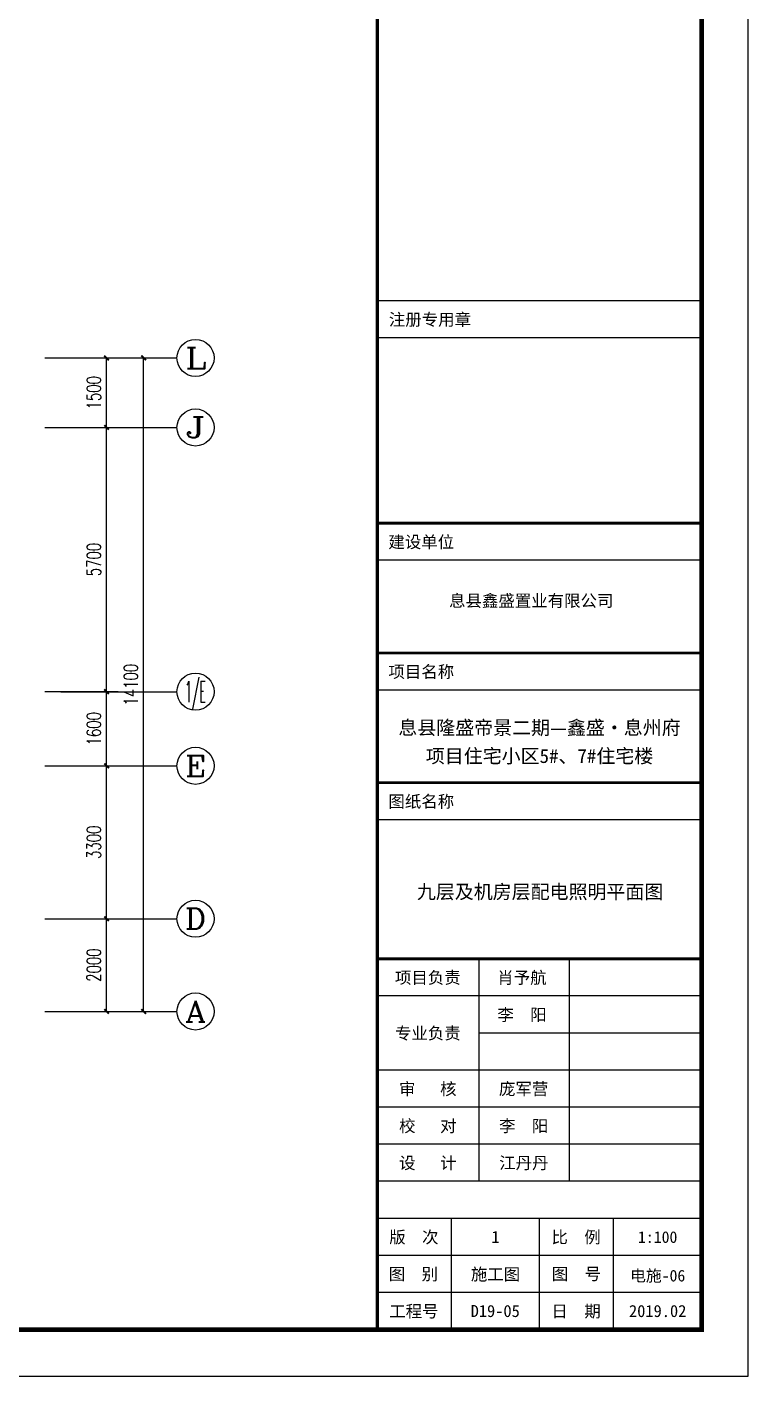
# Model space of a CAD drawing. Extents: x -993182 to -819982, y 169304 to 600104.
# Drawn here: x -924644 to -909082, y 233704 to 262810 of the extents above; entities that cross this region are included whole.
import ezdxf
from ezdxf.enums import TextEntityAlignment as Align

# ---------------------------------------------------------------- set-up
doc = ezdxf.new("R2010")
doc.units = 0
doc.header["$LTSCALE"] = 1000
doc.header["$MEASUREMENT"] = 0
for name, color, linetype in [('AXIS', 3, 'Continuous'), ('AXIS_TEXT', 7, 'Continuous'), ('PUB_TITLE', 146, 'Continuous'), ('TK', 9, 'Continuous'), ('面层', 215, 'Continuous')]:
    doc.layers.add(name, color=color, linetype=linetype)
doc.styles.add('_TCH_AXIS', font='COMPLEX', dxfattribs={"bigfont": 'GBCBIG'})
doc.styles.add('_TCH_DIM_T3', font='SIMPLEX', dxfattribs={"width": 0.705882, "bigfont": 'GBCBIG'})
doc.styles.add('COMPLEX', font='COMPLEX')
doc.styles.add('H1', font='')
doc.styles.add('THT', font='simhei.ttf')
doc.styles.get('H1').set_extended_font_data('SimSun')
doc.dimstyles.new('_TCH_ARCH&&100', dxfattribs={"dimtxt": 297.5, "dimasz": 100, "dimexe": 250, "dimexo": 300, "dimgap": 126.25, "dimtad": 1, "dimdec": 0, "dimzin": 0, "dimdsep": 46, "dimtxsty": '_TCH_DIM_T3', "dimblk": 'ARCHTICK', "dimcen": 0.09, "dimclrt": 7, "dimazin": 2, "dimtfac": 1, "dimtdec": 0, "dimtix": 1, "dimtmove": 2, "dimatfit": 3, "dimfxl": 0, "dimtolj": 1, "dimtzin": 0, "dimarcsym": 0})

# ---------------------------------------------------------------- blocks, each defined once
blk = doc.blocks.new('_AXISO')
blk.add_circle((0, 0), 0.5)
at = {"layer": 'AXIS_TEXT', "style": 'COMPLEX', "width": 1.041667}
blk.add_attdef('A', text='', height=0.56, dxfattribs=at).set_placement((-0.25, -0.28), (0.25, -0.28), align=Align.FIT)
blk = doc.blocks.new('_ArchTick')
at = {"color": 0, "linetype": 'ByBlock', "const_width": 0.4}
blk.add_lwpolyline([(-0.5, -0.5), (0.5, 0.5)], dxfattribs=at)
blk = doc.blocks.new('*D976')
at = {"layer": 'AXIS', "color": 0, "lineweight": -2}
for p, q in [((-285419, -488650), (-283036, -488650)), ((-283286, -502750), (-283286, -488650)), ((-285419, -502750), (-283036, -502750))]:
    blk.add_line(p, q, dxfattribs=at)
at = {"layer": 'Defpoints', "color": 0}
for p in [(-285719, -488650), (-283286, -488650), (-285719, -502750)]:
    blk.add_point(p, dxfattribs=at)
at = {"layer": 'AXIS', "color": 0, "lineweight": -2, "xscale": 100, "yscale": 100, "zscale": 100}
for p, rotation in [((-283286, -488650), 90), ((-283286, -502750), 270)]:
    blk.add_blockref('_ArchTick', p, dxfattribs=dict(at, rotation=rotation))
at = {"layer": 'AXIS', "color": 7, "insert": (-283561, -495700), "char_height": 297.5, "attachment_point": 5, "rotation": 90, "style": '_TCH_DIM_T3'}
blk.add_mtext('\\A1;14100', dxfattribs=at)
blk = doc.blocks.new('*D977')
at = {"layer": 'AXIS', "color": 0, "lineweight": -2}
for p, q in [((-285419, -500750), (-283836, -500750)), ((-284086, -502750), (-284086, -500750)), ((-285419, -502750), (-283836, -502750))]:
    blk.add_line(p, q, dxfattribs=at)
at = {"layer": 'Defpoints', "color": 0}
for p in [(-285719, -500750), (-284086, -500750), (-285719, -502750)]:
    blk.add_point(p, dxfattribs=at)
at = {"layer": 'AXIS', "color": 0, "lineweight": -2, "xscale": 100, "yscale": 100, "zscale": 100}
for p, rotation in [((-284086, -500750), 90), ((-284086, -502750), 270)]:
    blk.add_blockref('_ArchTick', p, dxfattribs=dict(at, rotation=rotation))
at = {"layer": 'AXIS', "color": 7, "insert": (-284361, -501750), "char_height": 297.5, "attachment_point": 5, "rotation": 90, "style": '_TCH_DIM_T3'}
blk.add_mtext('\\A1;2000', dxfattribs=at)
blk = doc.blocks.new('*D978')
at = {"layer": 'AXIS', "color": 0, "lineweight": -2}
for p, q in [((-285419, -497450), (-283836, -497450)), ((-284086, -500750), (-284086, -497450)), ((-285419, -500750), (-283836, -500750))]:
    blk.add_line(p, q, dxfattribs=at)
at = {"layer": 'Defpoints', "color": 0}
for p in [(-285719, -497450), (-284086, -497450), (-285719, -500750)]:
    blk.add_point(p, dxfattribs=at)
at = {"layer": 'AXIS', "color": 0, "lineweight": -2, "xscale": 100, "yscale": 100, "zscale": 100}
for p, rotation in [((-284086, -497450), 90), ((-284086, -500750), 270)]:
    blk.add_blockref('_ArchTick', p, dxfattribs=dict(at, rotation=rotation))
at = {"layer": 'AXIS', "color": 7, "insert": (-284361, -499100), "char_height": 297.5, "attachment_point": 5, "rotation": 90, "style": '_TCH_DIM_T3'}
blk.add_mtext('\\A1;3300', dxfattribs=at)
blk = doc.blocks.new('*D979')
at = {"layer": 'AXIS', "color": 0, "lineweight": -2}
for p, q in [((-285419, -495850), (-283836, -495850)), ((-284086, -497450), (-284086, -495850)), ((-285419, -497450), (-283836, -497450))]:
    blk.add_line(p, q, dxfattribs=at)
at = {"layer": 'Defpoints', "color": 0}
for p in [(-285719, -495850), (-284086, -495850), (-285719, -497450)]:
    blk.add_point(p, dxfattribs=at)
at = {"layer": 'AXIS', "color": 0, "lineweight": -2, "xscale": 100, "yscale": 100, "zscale": 100}
for p, rotation in [((-284086, -495850), 90), ((-284086, -497450), 270)]:
    blk.add_blockref('_ArchTick', p, dxfattribs=dict(at, rotation=rotation))
at = {"layer": 'AXIS', "color": 7, "insert": (-284361, -496650), "char_height": 297.5, "attachment_point": 5, "rotation": 90, "style": '_TCH_DIM_T3'}
blk.add_mtext('\\A1;1600', dxfattribs=at)
blk = doc.blocks.new('*D980')
at = {"layer": 'AXIS', "color": 0, "lineweight": -2}
for p, q in [((-285419, -490150), (-283836, -490150)), ((-284086, -495850), (-284086, -490150)), ((-285419, -495850), (-283836, -495850))]:
    blk.add_line(p, q, dxfattribs=at)
at = {"layer": 'Defpoints', "color": 0}
for p in [(-285719, -490150), (-284086, -490150), (-285719, -495850)]:
    blk.add_point(p, dxfattribs=at)
at = {"layer": 'AXIS', "color": 0, "lineweight": -2, "xscale": 100, "yscale": 100, "zscale": 100}
for p, rotation in [((-284086, -490150), 90), ((-284086, -495850), 270)]:
    blk.add_blockref('_ArchTick', p, dxfattribs=dict(at, rotation=rotation))
at = {"layer": 'AXIS', "color": 7, "insert": (-284361, -493000), "char_height": 297.5, "attachment_point": 5, "rotation": 90, "style": '_TCH_DIM_T3'}
blk.add_mtext('\\A1;5700', dxfattribs=at)
blk = doc.blocks.new('*D981')
at = {"layer": 'AXIS', "color": 0, "lineweight": -2}
for p, q in [((-285419, -488650), (-283836, -488650)), ((-284086, -490150), (-284086, -488650)), ((-285419, -490150), (-283836, -490150))]:
    blk.add_line(p, q, dxfattribs=at)
at = {"layer": 'Defpoints', "color": 0}
for p in [(-285719, -488650), (-284086, -488650), (-285719, -490150)]:
    blk.add_point(p, dxfattribs=at)
at = {"layer": 'AXIS', "color": 0, "lineweight": -2, "xscale": 100, "yscale": 100, "zscale": 100}
for p, rotation in [((-284086, -488650), 90), ((-284086, -490150), 270)]:
    blk.add_blockref('_ArchTick', p, dxfattribs=dict(at, rotation=rotation))
at = {"layer": 'AXIS', "color": 7, "insert": (-284361, -489400), "char_height": 297.5, "attachment_point": 5, "rotation": 90, "style": '_TCH_DIM_T3'}
blk.add_mtext('\\A1;1500', dxfattribs=at)
blk = doc.blocks.new('A$C61A6557E')
at = {"layer": 'PUB_TITLE'}
for p, q in [((7025, 22200), (14, 22200)), ((7025, 21400), (14, 21400)), ((7025, 17400), (14, 17400)), ((7025, 17400), (14, 17400)), ((7025, 17400), (14, 17400)), ((7025, 16600), (14, 16600)), ((7025, 16600), (14, 16600)), ((7025, 14600), (14, 14600)), ((7025, 13800), (14, 13800)), ((7025, 11800), (14, 11800)), ((7025, 11800), (14, 11800)), ((7025, 11000), (14, 11000)), ((7025, 8000), (14, 8000)), ((7025, 8000), (14, 8000)), ((7025, 8000), (14, 8000)), ((7025, 8000), (14, 8000)), ((7025, 8000), (14, 8000)), ((7025, 8000), (14, 8000)), ((7025, 8000), (14, 8000)), ((2214, 8000), (2214, 3200)), ((4164, 8000), (4164, 3200)), ((7025, 7200), (14, 7200)), ((7025, 7200), (14, 7200)), ((7025, 7200), (14, 7200)), ((7025, 6400), (2214, 6400)), ((7025, 6400), (2214, 6400)), ((7025, 6400), (2214, 6400)), ((7025, 5600), (14, 5600)), ((7025, 5600), (14, 5600)), ((7025, 5600), (14, 5600)), ((7025, 4800), (14, 4800)), ((7025, 4800), (14, 4800)), ((7025, 4800), (14, 4800)), ((7025, 4000), (14, 4000)), ((7025, 4000), (14, 4000)), ((7025, 4000), (14, 4000)), ((7025, 3200), (14, 3200)), ((7025, 3200), (14, 3200)), ((7025, 3200), (14, 3200)), ((7025, 3200), (14, 3200)), ((7025, 3200), (14, 3200)), ((7025, 3200), (14, 3200)), ((7025, 2400), (14, 2400)), ((1625, 0), (1625, 2400)), ((3525, 0), (3525, 2400)), ((5125, 0), (5125, 2400)), ((7025, 1600), (14, 1600)), ((7025, 800), (14, 800))]:
    blk.add_line(p, q, dxfattribs=at)
at = {"layer": 'PUB_TITLE', "const_width": 75}
blk.add_lwpolyline([(25, 0), (7025, 0), (7025, 57400), (25, 57400)], close=True, dxfattribs=at)
at = {"layer": 'PUB_TITLE'}
for points, const_width in [([(25, 0), (25, 57400)], 75), ([(25, 0), (25, 57400)], 40), ([(25, 50733), (25, 0)], 60), ([(7025, 17400), (14, 17400)], 60), ([(7025, 17400), (14, 17400)], 40), ([(7025, 14600), (14, 14600)], 60), ([(7025, 11800), (14, 11800)], 60), ([(7025, 8000), (14, 8000)], 60), ([(7025, 8000), (14, 8000)], 40), ([(7025, 0), (14, 0)], 40)]:
    blk.add_lwpolyline(points, dxfattribs=dict(at, const_width=const_width))
at = {"layer": 'PUB_TITLE', "style": 'THT'}
for s, p in [('注册专用章', (1160, 21800)), ('建设单位', (973, 17000)), ('项目名称', (973, 14200)), ('图纸名称', (973, 11400)), ('项目负责', (1114, 7600)), ('肖予航', (3146, 7600)), ('李  阳', (3146, 6800)), ('专业负责', (1114, 6400)), ('审   核', (1114, 5200)), ('庞军营', (3182, 5200)), ('校   对', (1114, 4400)), ('李  阳', (3182, 4400)), ('设   计', (1114, 3600)), ('江丹丹 ', (3275, 3600)), ('版  次', (814, 2000)), ('1', (2575, 2000)), ('比  例', (4314, 2000)), ('图  别', (803, 1200)), ('施工图', (2575, 1200)), ('图  号', (4321, 1200)), ('工程号', (814, 400)), ('D19-05', (2569, 400)), ('日  期', (4314, 400)), ('2019.02', (6075, 400))]:
    blk.add_text(s, height=260, dxfattribs=at).set_placement(p, align=Align.MIDDLE)
at = {"layer": 'PUB_TITLE', "color": 173, "style": 'H1'}
blk.add_text('1:100', height=250, dxfattribs=at).set_placement((6075, 1997), align=Align.MIDDLE_CENTER)
at = {"layer": 'TK', "color": 63, "style": 'THT'}
blk.add_text('息县鑫盛置业有限公司', height=260, dxfattribs=at).set_placement((1573, 15597))
at = {"layer": 'TK', "style": 'H1'}
for s, p in [('息县隆盛帝景二期—鑫盛•息州府', (3525, 12988)), ('项目住宅小区5#、7#住宅楼', (3525, 12376))]:
    blk.add_text(s, height=300, dxfattribs=at).set_placement(p, align=Align.MIDDLE_CENTER)
blk = doc.blocks.new('5#、7#楼参照')
at = {"layer": 'AXIS'}
for p, q in [((-285071.7, -488650.4), (-282566.1, -488650.4)), ((-285071.7, -490150.4), (-282566.1, -490150.4)), ((-285071.7, -495850.4), (-282566.1, -495850.4)), ((-285071.7, -497450.4), (-282566.1, -497450.4)), ((-285071.7, -500750.4), (-282566.1, -500750.4)), ((-285071.7, -502750.4), (-282566.1, -502750.4))]:
    blk.add_line(p, q, dxfattribs=at)
for centre in [(-282166.1, -488650.4), (-282166.1, -490150.4), (-282166.1, -497450.4), (-282166.1, -500750.4), (-282166.1, -502750.4)]:
    blk.add_circle(centre, 400, dxfattribs=at)
at = {"layer": 'PUB_TITLE'}
blk.add_lwpolyline([(-354342.7, -510615.5), (-270242.7, -510615.5), (-270242.7, -451215.5), (-354342.7, -451215.5)], close=True, dxfattribs=at)
at = {"layer": 'PUB_TITLE', "const_width": 100}
blk.add_lwpolyline([(-351842.7, -509615.5), (-271242.7, -509615.5), (-271242.7, -452215.5), (-351842.7, -452215.5)], close=True, dxfattribs=at)
at = {"layer": 'AXIS'}
ref = blk.add_blockref('_AXISO', (-282166.1, -495850.4), dxfattribs=dict(at, xscale=800, yscale=800, zscale=800))
ref.add_attrib('A', '1/E', dxfattribs={"layer": 'AXIS_TEXT', "height": 452.55, "style": '_TCH_AXIS', "width": 0.396226}).set_placement((-282392.3, -496076.7), (-281939.8, -496076.7), align=Align.FIT)
at = {"layer": 'AXIS', "color": 7, "style": '_TCH_AXIS'}
for s, width, p, p2 in [('L', 1.4, (-282392.3, -488876.7), (-281939.8, -488876.7)), ('J', 1.909091, (-282392.3, -490376.7), (-281939.8, -490376.7)), ('E', 1.3125, (-282392.3, -497676.7), (-281939.8, -497676.7)), ('D', 1.235294, (-282392.3, -500976.7), (-281939.8, -500976.7)), ('A', 1.166667, (-282392.3, -502976.7), (-281939.8, -502976.7))]:
    blk.add_text(s, height=452.5, dxfattribs=dict(at, width=width)).set_placement(p, p2, align=Align.FIT)
at = {"layer": 'AXIS'}
for p1, p2, distance, picture, middle in [((-285719, -502750.4), (-285719, -488650.4), -2432.9, '*D976', (-283561.1, -495700.4)), ((-285719, -490150.4), (-285719, -488650.4), -1632.9, '*D981', (-284361.1, -489400.4)), ((-285719, -495850.4), (-285719, -490150.4), -1632.9, '*D980', (-284361.1, -493000.4)), ((-285719, -497450.4), (-285719, -495850.4), -1632.9, '*D979', (-284361.1, -496650.4)), ((-285719, -500750.4), (-285719, -497450.4), -1632.9, '*D978', (-284361.1, -499100.4)), ((-285719, -502750.4), (-285719, -500750.4), -1632.9, '*D977', (-284361.1, -501750.4))]:
    dim = blk.add_aligned_dim(p1=p1, p2=p2, distance=distance, dimstyle='_TCH_ARCH&&100', dxfattribs=at)
    dim.commit()
    dim.dimension.update_dxf_attribs({"geometry": picture, "text_midpoint": middle})

msp = doc.modelspace()

# ---------------------------------------------------------------- block references
msp.add_blockref('A$C61A6557E', (-917107, 234704))
at = {"layer": '面层'}
msp.add_blockref('5#、7#楼参照', (-638840, 744319), dxfattribs=at)

# ---------------------------------------------------------------- texts
at = {"layer": 'PUB_TITLE', "color": 0, "style": 'H1', "width": 1}
msp.add_text('九层及机房层配电照明平面图', height=300, dxfattribs=at).set_placement((-913569, 244152), align=Align.MIDDLE_CENTER)
at = {"layer": 'PUB_TITLE', "color": 173, "style": 'H1'}
msp.add_text('电施-06', height=250, dxfattribs=at).set_placement((-911032, 235869), align=Align.MIDDLE_CENTER)

doc.saveas('drawing.dxf')
